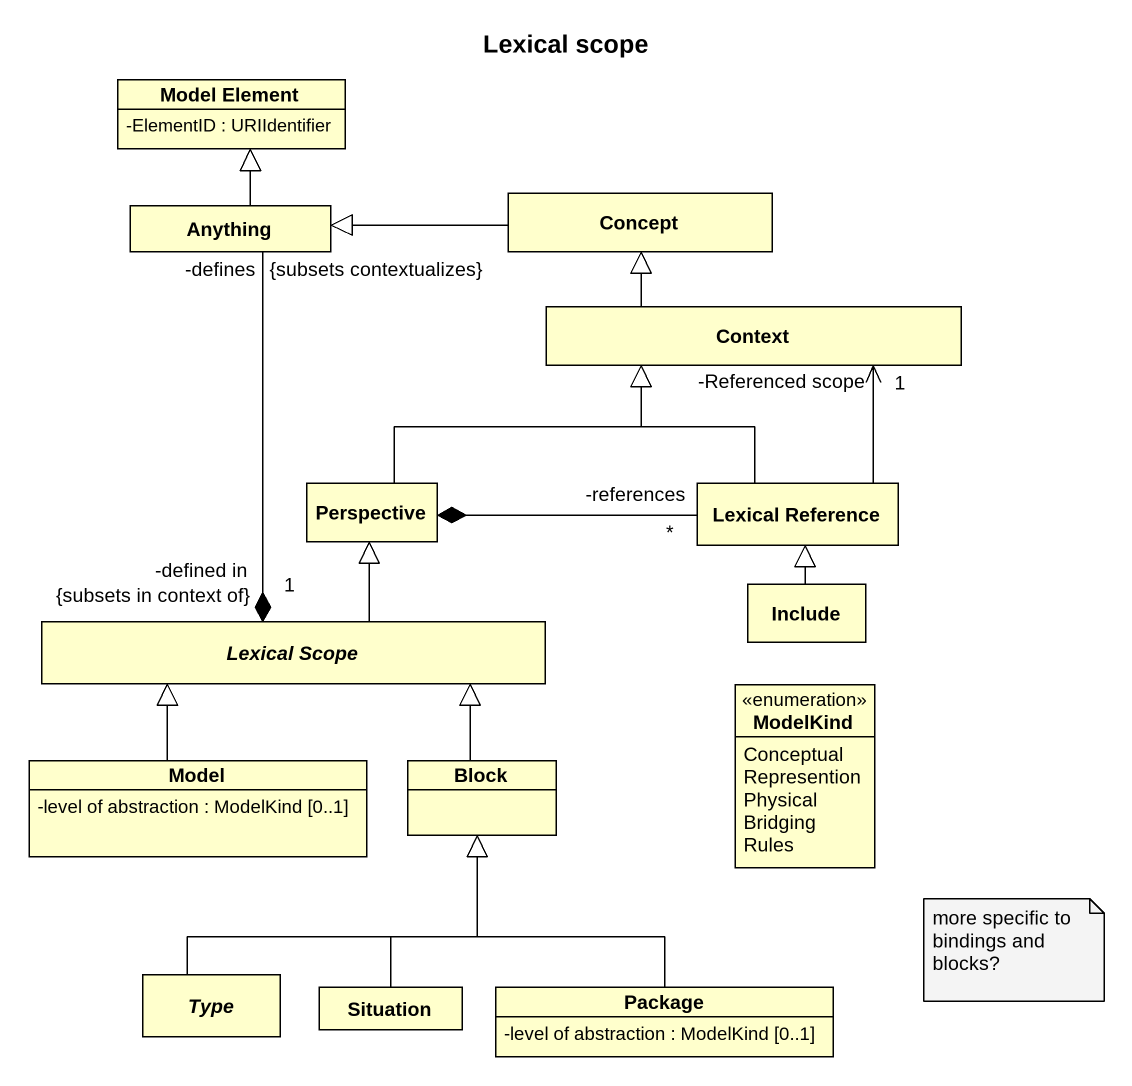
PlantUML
@startuml
title Lexical scope
hide circle
hide empty members
skinparam classAttributeIconSize 0
class "Model Element" as Model_Element {
  -ElementID : URIIdentifier
}
class Anything
class Concept
class Context
class Perspective
class "Lexical Reference" as Lexical_Reference
abstract class "Lexical Scope" as Lexical_Scope
class Include
enum ModelKind {
  Conceptual
  Represention
  Physical
  Bridging
  Rules
}
class Model {
  -level of abstraction : ModelKind [0..1]
}
class Block
abstract class Type
class Situation
class "Package" as Package_ {
  -level of abstraction : ModelKind [0..1]
}
Anything -up-|> Model_Element
Concept -left-|> Anything
Context -up-|> Concept
Perspective -right-|> Context
Perspective *-right- "-references\n*" Lexical_Reference
Lexical_Reference -up-> "-Referenced scope\n1" Context
Lexical_Reference -up-|> Context
Lexical_Scope "1\n-defined in\n{subsets in context of}" *-up- "-defines\n{subsets contextualizes}" Anything
Lexical_Scope -up-|> Perspective
Include -up-|> Lexical_Reference
Model -up-|> Lexical_Scope
Block -up-|> Lexical_Scope
Type -up-|> Block
Situation -up-|> Block
Package_ -up-|> Block
note as N1
  more specific to bindings and blocks?
end note
@enduml
